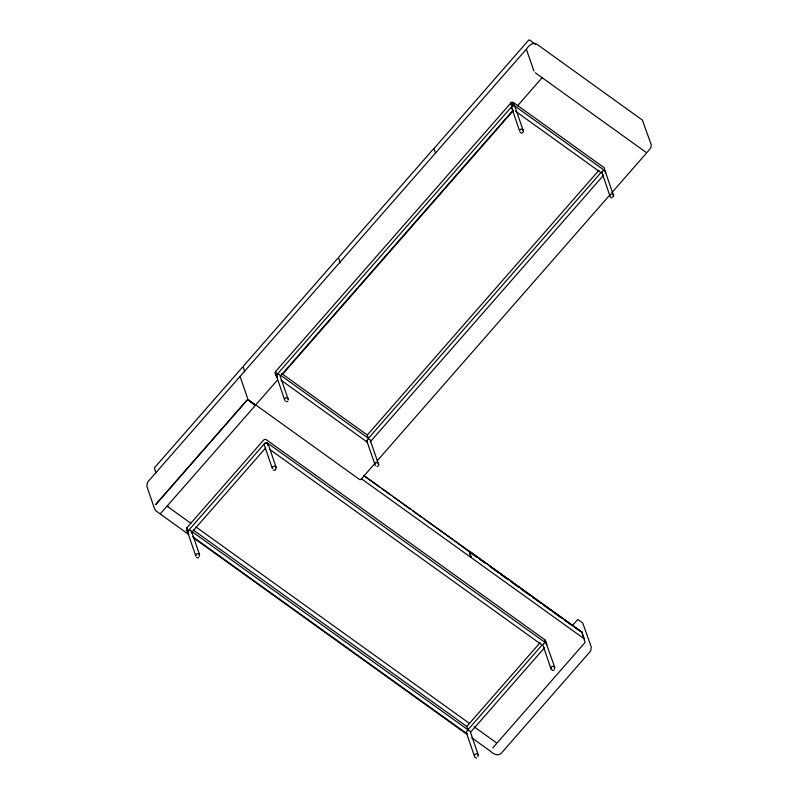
<?xml version="1.0" encoding="UTF-8"?>
<svg xmlns="http://www.w3.org/2000/svg" width="798" height="798" viewBox="0 0 798 798"><rect width="100%" height="100%" fill="white"/><g stroke="black" fill="none" stroke-linecap="round" stroke-linejoin="round"><path stroke-width="1.2" d="M526.431 49.396L533.912 70.932M240.417 376.806L239.769 376.736L147.431 482.361L146.872 486.351L154.593 508.915L155.919 510.88L160.019 513.832M542.59 78.234C540.695 77.885 543.538 78.723 541.792 78.344M167.879 506.58C166.403 505.623 168.807 506.082 167.59 506.58L190.862 523.298M542.47 78.513L542.381 77.935M583.956 638.879L583.927 638.769M191.181 533.054L191.54 531.249L190.034 530.161L188.168 530.879L187.819 532.695L195.819 556.076L196.178 554.271L198.034 553.553L199.55 554.63L199.191 556.435M267.719 445.593L268.078 443.778L266.562 442.7L264.707 443.419L188.059 531.009L187.62 531.887L188.288 533.553L187.53 531.358M275.729 468.975L276.078 467.169L268.078 443.778M477.832 756.584L478.182 754.778L470.172 731.387L468.665 730.31L466.81 731.028L466.451 732.833L474.461 756.225L474.81 754.419L476.675 753.691L478.182 754.778M554.371 669.123L554.72 667.318L544.934 639.836L266.362 439.738A1.995 1.796 -18.9 0 0 263.579 440.117L186.922 527.707L186.572 529.523L187.7 532.825M239.769 376.736L240.268 376.806M433.922 148.598L528.695 40.109L529.503 40L535.528 44.329M255.3 405.414L255.22 404.566L254.891 405.334L247.55 399.519L155.74 504.526L247.589 399.569L255.52 405.244L160.408 513.703M523.478 131.75L521.792 133.166L519.737 131.969M496.725 743.407L492.735 747.965M275.28 373.264L276.996 377.304L275.28 373.264L275.639 371.459L511.488 102.314L513.433 102.523L603.867 167.49A1.995 1.796 -18.9 0 1 604.535 169.156M276.417 376.566L276.766 374.761L512.615 105.615L514.56 105.825L605.004 170.792L613.672 195.849L612.395 197.306M605.233 173.336L605.672 172.458L605.004 170.792L603.059 170.582L601.772 172.049L609.782 195.43L611.059 193.974L613.004 194.183L613.672 195.849M469.254 551.817L471.069 557.134L469.164 551.169L582.41 632.505L581.802 632.076L584.136 638.38M526.6 48.967C528.575 45.566 533.164 41.476 537.174 44.429L642.37 120.079L651.238 144.717L650.779 147.969L647.088 152.398M337.783 258.283L243.171 366.392L244.617 371.708M338.631 257.305L433.244 149.196M240.178 376.257L526.121 49.496M284.417 399.19L276.407 375.798L277.684 374.332L279.629 374.541L288.307 399.599L287.639 397.933L285.694 397.723L284.417 399.19L285.076 400.855M511.468 107.181L512.745 105.715L514.69 105.925L523.368 130.982L522.7 129.316L520.755 129.106L519.478 130.563L511.468 107.181L512.136 108.847M512.625 110.723L280.936 375.479L368.427 438.331L600.934 172.627L515.458 111.231M256.158 404.436L277.485 380.067M282.402 374.442L513.762 110.064M517.413 105.964L541.892 77.915L542.012 78.583M265.624 447.977L192.288 531.787L467.917 729.761L542.061 645.023L269.475 449.224M368.427 438.331L367.299 435.03L598.989 170.263M375.389 465.723L366.711 440.666L367.988 439.199L369.933 439.409L378.611 464.466M370.222 441.893L603.597 175.211M360.726 479.648L375.499 462.77M377.135 460.895L610.141 194.632M611.787 192.757L646.24 153.376M374.721 464.057L375.998 462.591L377.943 462.8M467.917 729.761L466.78 726.459L540.116 642.659M470.461 732.345L544.665 647.547M572.545 625.303L577.842 619.497L582.759 623.019L591.248 646.969L590.69 650.959L501.553 752.923C498.381 756.684 493.064 754.06 490.371 751.127M497.373 742.669L585.153 642.35L584.216 639.597M288.008 401.105L286.003 401.753M275.889 469.613L274.612 470.301L273.245 469.972M469.344 552.086L476.795 557.233M377.055 466.66L378.691 465.374L378.611 463.877M198.612 557.732L196.537 557.632M469.553 551.927L470.182 551.687L581.902 632.146M553.952 670.21L552.525 670.41L551.199 669.253M476.546 758.1L474.581 757.182M247.789 399.269L255.28 404.696M541.852 77.496L535.249 72.748M611.398 198.014L609.852 196.178M243.131 367.479L242.223 367.509L154.433 467.828L155.879 473.144M542.6 78.034L646.19 152.438M281.814 373.624L367.299 435.03M281.016 380.187L367.439 442.272M363.569 475.319L469.274 551.238M364.387 476.117L379.469 486.96M381.484 488.396L390.531 494.9M392.546 496.346L410.651 509.353M412.656 510.79L421.713 517.294M423.718 518.74L452.885 539.687M454.9 541.134L468.745 551.458M479.817 559.408L484.845 563.019M490.88 567.348L498.92 573.134M500.935 574.57L507.967 579.627M511.997 582.52L519.029 587.577M521.044 589.024L530.091 595.527M533.114 597.692L541.154 603.468M543.169 604.914L550.211 609.971M552.216 611.418L561.273 617.911M564.286 620.086L572.336 625.861M575.348 628.026L581.942 632.235M361.424 478.78L584.136 638.749M256.238 405.284L359.818 479.688M545.513 640.575L546.73 644.814L546.061 643.138L267.49 443.04L264.707 443.419L264.347 445.224L272.357 468.616L272.716 466.81L274.572 466.082L276.078 467.169M546.71 643.926L545.204 642.839L543.338 643.567L542.989 645.373L550.999 668.764L551.348 666.958L553.214 666.23L554.72 667.318M195.919 526.929L469.124 723.178M474.182 726.808L496.436 742.798M193.186 529.932L466.78 726.459M192.318 536.456L466.86 733.651M160.588 514.261L188.877 534.58M193.924 538.211L467.718 734.878M471.758 737.781L489.942 750.838M186.572 529.523L187.151 530.251M601.772 172.049L602.44 173.715M366.711 440.666L367.379 442.331M276.407 375.798L277.076 377.464M513.433 102.523L514.56 105.825M512.506 102.184L513.633 105.486M511.488 102.314L512.615 105.615M510.64 102.902L511.777 106.204M434.152 149.156L435.339 152.627M582.251 633.772L583.707 638.041M544.934 639.836L546.061 643.138M338.691 258.243L340.267 262.861M275.639 371.459L276.766 374.761M275.2 372.337L276.327 375.639M240.597 377.893L247.55 398.192M191.54 531.249L199.55 554.63M186.922 527.707L188.059 531.009M186.483 528.585L187.62 531.887M542.121 77.925L542.231 78.463M166.872 506.531L166.872 506.531"/></g></svg>
